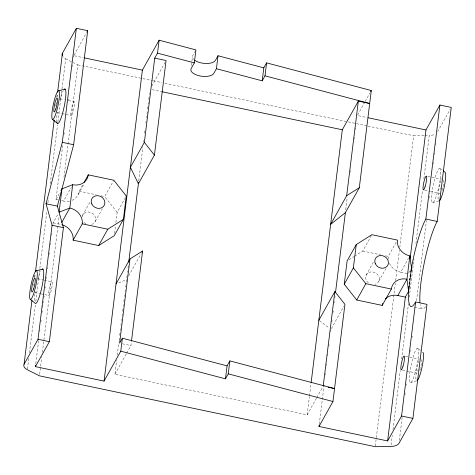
<?xml version="1.0" encoding="UTF-8"?>
<svg xmlns="http://www.w3.org/2000/svg" width="475" height="475" viewBox="0 0 475 475"><rect width="100%" height="100%" fill="white"/><g stroke="black" fill="none" stroke-linecap="round" stroke-linejoin="round"><path stroke-width="0.36" stroke-dasharray="2.38 1.78" d="M33.63 285.463L33.808 283.991M34.627 277.376L34.901 275.173M55.741 106.079L56.198 102.404M56.828 97.256L57.101 95.053M34.782 277.477L35.144 274.532M56.169 103.972L56.353 102.499M56.982 97.357L57.255 95.148M27.431 369.01L28.791 357.978M29.426 352.836L35.411 304.315M35.773 301.37L46.918 210.942M47.916 202.855L48.462 198.443M50.273 183.742L57.522 124.925M57.885 121.986L61.875 89.638M61.964 88.902L65.681 58.763A11.75 5.385 7 0 1 62.872 56.537M35.791 363.684L38.683 340.201M39.769 331.396L39.953 329.929M40.945 321.854L41.129 320.387M42.121 312.318L42.305 310.852M42.756 307.183L42.934 305.71M43.296 302.777L43.48 301.31M43.932 297.641L44.116 296.174M45.107 288.099L45.291 286.633M46.283 278.564L46.467 277.091M47.458 269.022L47.642 267.556M49.269 254.345L49.447 252.878M50.445 244.803L50.629 243.337M51.621 235.268L51.805 233.801M52.98 224.259L53.158 222.793L58.389 213.435M58.087 199.898L56.032 199.464L62.73 145.166M64.083 134.158L64.267 132.691M68.246 100.403L68.43 98.931M72.408 66.642L72.592 65.176M73.583 57.107L73.767 55.64M39.651 374.365L41.824 356.725M42.37 352.313L59.227 215.567M63.941 177.341L77.805 64.855L73.34 62.611M114.54 233.504L115.526 225.482M115.888 222.567L117.147 212.367L125.222 197.915M316.427 398.287L307.171 414.859L114.903 374.282L116.618 360.347M117.254 355.217L118.792 342.748M119.154 339.815L119.332 338.348M119.694 335.415L119.967 333.218M120.329 330.285L120.508 328.819M120.959 325.149L121.143 323.689M121.499 320.756L121.683 319.289M122.134 315.62L122.318 314.153M122.675 311.22L122.948 309.023M123.31 306.09L123.488 304.623M123.85 301.69L124.123 299.488M124.486 296.554L124.664 295.088M125.115 291.424L125.299 289.958M125.661 287.025L125.839 285.558M126.291 281.889L126.564 279.692L117.349 283.391M126.837 277.495L127.104 275.298M127.466 272.371L127.644 270.904M128.007 267.977L128.28 265.78M138.748 180.868L142.904 147.143M143.539 142.007L143.717 140.541M144.62 133.208L144.893 131.011M145.89 122.942L146.068 121.475M146.52 117.812L146.704 116.345M147.06 113.412L147.244 111.946M147.606 109.013L147.873 106.81M148.236 103.877L148.42 102.41M148.782 99.477L149.049 97.28M149.411 94.347L149.595 92.88M126.659 353.246L130.934 345.598L131.474 341.198M191.372 65.586L192.434 56.953M307.171 414.859L309.427 396.524M309.516 395.794L311.054 383.325M319.277 424.258L324.087 385.237M325.357 374.929L325.541 373.457M326.539 365.358L326.717 363.886M327.72 355.793L327.898 354.32M328.896 346.222L329.08 344.749M330.713 331.497L330.897 330.024M331.888 321.949L332.072 320.483M333.064 312.413L333.248 310.947M334.24 302.884L334.418 301.417M334.875 297.748L335.053 296.281M345.723 209.724L347.267 197.208M350.354 172.176L350.532 170.703M354.439 139.044L354.617 137.572M355.615 129.473L355.799 128.001M375.315 445.966L395.348 283.486M395.711 280.547L399.428 250.402M399.79 247.463L413.565 135.713L424.24 135.559M391.067 444.998L392.249 435.438M392.973 429.56L400.223 370.743M401.672 358.981L408.47 303.84M409.284 297.225L413.725 261.202M413.814 260.466L413.998 258.994M415.904 243.556L422.429 190.623M423.878 178.861L429.222 135.488A11.75 5.385 7 0 0 434.399 134.538M399.338 440.402L402.147 417.614M404.955 394.82L405.133 393.353M406.131 385.267L406.315 383.794M410.299 351.447L410.483 349.974M412.027 337.476L412.205 336.009M416.557 300.717L426.437 220.584M429.246 197.796L429.424 196.323M433.414 163.976L433.592 162.503M434.589 154.417L434.773 152.95M435.771 144.863L435.949 143.391M74.124 54.999L86.634 32.615M56.032 199.464L59.868 192.607M61.501 200.622L63.549 201.056L71.274 187.227M72.099 200.343A14.541 12.706 29.2 0 0 79.171 191.188L82.68 184.906M78.28 194.406L84.247 183.724M151.828 86.028L165.009 62.445M82.531 215.371L90.262 201.548M117.147 212.367L104.69 196.573L113.822 180.239M95.285 221.368L102.309 208.798M195.581 50.546L192.767 55.575A11.75 5.385 7 0 0 193.634 59.345M128.701 275.868L141.17 253.555M114.903 374.282L126.302 353.881M364.848 102.054L357.343 115.484L366.736 117.468M365.204 101.418L369.853 93.1M354.623 256.168L362.746 251.037L371.521 235.327M437.665 131.723L450.175 109.339M331.342 328.647L343.853 306.262M366.112 275.221L374.187 260.769M388.247 259.16A14.541 12.706 29.2 0 1 388.265 256.423L397.397 240.083M378.86 281.218L385.884 268.648M316.783 397.646L322.84 386.81M389.358 263.233A14.541 12.706 29.2 0 0 400.722 272.211L408.447 258.388M408.595 273.155L410.4 269.931M349 259.718L354 256.559M432.452 202.599L438.752 200.931A14.689 2.399 -78.1 0 1 441.518 178.487M410.269 382.583L416.563 380.908A14.689 2.399 -78.1 0 1 419.33 358.465M424.953 135.547L429.222 135.488M74.486 55.789L83.155 57.618M77.805 64.855L152.499 80.619M153.223 80.774L161.928 82.608M164.825 83.22L347.569 121.79M348.3 121.944L367.151 125.923M367.876 126.077L413.565 135.713M152.22 89.674L160.93 91.509M59.981 98.794L64.238 99.691M68.489 100.587L74.159 101.787A7.048 1.152 -78.1 0 1 72.835 112.557A7.048 1.152 -78.1 0 1 70.989 111.661A7.048 1.152 -78.1 0 1 74.159 101.787M427.779 176.415L431.324 177.163M432.036 177.317L441.251 179.259M56.982 112.563L61.233 113.46M61.946 113.608L71.161 115.556M424.781 190.184L429.744 191.229M430.451 191.377L440.378 193.473M79.171 191.188L96.182 194.78M101.145 195.825L104.69 196.573M362.746 251.037L380.469 254.778M385.433 255.823L388.265 256.423M400.722 272.211L406.867 273.511M53.158 222.793L60.675 224.378A14.541 12.706 29.2 0 1 61.887 224.681M414.521 307.242L422.317 308.887M37.792 278.772L43.468 279.971M44.175 280.119L51.971 281.764A7.048 1.152 -78.1 0 1 50.647 292.541A7.048 1.152 -78.1 0 1 48.8 291.644A7.048 1.152 -78.1 0 1 51.971 281.764M405.591 356.398L409.135 357.147M409.848 357.295L419.063 359.237M34.794 292.541L40.464 293.734M41.177 293.882L44.009 294.482M44.721 294.631L48.973 295.533M402.592 370.162L418.19 373.451M122.425 343.799L130.934 345.598M65.681 58.763L72.699 62.29M319.408 320.696L329.246 327.999M439.957 168.186A17.628 2.874 -78.1 0 1 436.638 195.118A17.628 2.874 -78.1 0 1 432.024 192.88A17.628 2.874 -78.1 0 1 439.957 168.186L442.201 169.997M417.768 348.163A17.628 2.874 -78.1 0 1 414.449 375.096A17.628 2.874 -78.1 0 1 409.836 372.857A17.628 2.874 -78.1 0 1 417.768 348.163L420.571 350.425M69.397 201.151A14.541 12.706 29.2 0 1 63.549 201.056M34.55 300.509A17.628 2.874 -78.1 0 1 34.948 293.734M35.037 293.057A17.628 2.874 -78.1 0 1 35.233 291.644M37.911 279.158A17.628 2.874 -78.1 0 1 41.046 270.702M56.881 122.004A17.628 2.874 -78.1 0 1 57.321 112.379M59.903 99.869A17.628 2.874 -78.1 0 1 63.234 90.725M420.862 359.789A7.048 1.152 -78.1 0 1 420.476 368.279M420.327 368.849A7.048 1.152 -78.1 0 1 419.864 370.458M417.875 371.07A7.048 1.152 -78.1 0 1 418.018 369.562M443.603 180.078A7.048 1.152 -78.1 0 1 442.047 190.481M440.277 189.032A7.048 1.152 -78.1 0 1 440.462 187.874M368.422 282.886A7.048 6.163 29.2 0 1 367.763 273.119A7.048 6.163 29.2 0 1 378.195 275.322A7.048 6.163 29.2 0 1 375.226 284.323M82.104 216.933A7.048 6.163 29.2 0 1 92.975 213.703A7.048 6.163 29.2 0 1 91.651 224.473M85.862 223.725A7.048 6.163 29.2 0 1 83.552 221.754M425.558 306.624A47.001 7.665 -78.1 0 1 420.221 304.641"/><path stroke-width="0.71" d="M408.957 286.342A47.001 7.665 -78.1 0 0 408.803 288.177L408.583 291.65A47.001 7.665 -78.1 0 0 415.625 301.981L426.972 304.374L412.912 418.404L398.97 443.347A11.75 5.385 7 0 1 390.889 446.47L375.226 446.696L39.467 375.838L27.342 369.746A11.75 5.385 7 0 1 24.083 364.224L31.968 300.265M35.506 271.593L54.174 120.145M57.618 92.209L62.421 53.242L76.362 28.304L87.703 30.697L73.649 144.721L57.386 206.138L63.424 227.65L49.37 341.679L35.429 366.623L104.055 381.104L120.781 351.173L122.378 338.218L227.068 365.887L229.852 360.899L334.543 388.568L328.16 387.22M24.083 364.224L38.024 339.287L52.084 225.257L46.039 203.745L62.302 142.328L76.362 28.304M35.429 366.623L35.607 365.15M72.681 184.716L61.958 188.866L59.084 212.188L69.807 208.038L72.681 184.716A14.541 12.706 29.2 0 0 88.297 174.848L113.822 180.239L126.273 196.027L123.399 219.349L114.267 235.689L98.652 245.551L73.132 240.166A14.541 12.706 29.2 0 0 62.492 224.871M104.055 381.104L142.393 70.122L159.119 40.191L195.932 49.922L194.334 62.878L191.17 68.537A11.75 5.385 7 0 0 199.726 75.917A11.75 5.385 7 0 0 213.857 73.322L216.428 68.721L218.025 55.759L263.803 67.86L266.594 62.872L371.284 90.541L359.302 187.726L345.361 212.669L335.504 292.612M128.731 262.123L138.563 182.335M131.569 340.462L142.595 251.008L129.972 258.982L119.593 343.205L122.378 338.218M154.731 58.134L166.078 60.533L154.417 155.123L138.385 183.801L130.411 167.301L144.352 142.363L154.731 58.134L157.522 53.147L159.119 40.191M120.781 351.173L225.471 378.842L227.068 365.887M216.428 68.721L262.206 80.821L263.803 67.86M225.471 378.842L228.255 373.855L229.852 360.899M262.206 80.821L264.997 75.828L266.594 62.872M311.143 382.595L342.309 129.788L358.34 101.11L369.687 103.502L264.997 75.828M323.196 386.175L334.857 291.585L344.927 304.344L332.945 401.523L319.004 426.467L387.63 440.948L401.571 416.011L415.625 301.981M345.361 212.669L330.647 224.378L346.679 195.7L358.34 101.11M319.004 426.467L319.188 424.994M409.854 255.877L406.974 279.199A14.541 12.706 29.2 0 0 391.358 289.061L382.227 305.401L356.707 300.016L344.25 284.222L347.124 260.9L356.256 244.566L371.872 234.697L397.397 240.083A14.541 12.706 29.2 0 0 409.854 255.877L411.481 267.995L408.601 291.317L405.359 297.124L387.63 440.948M344.25 284.222L353.382 267.888L356.256 244.566M410.139 258.388L425.968 129.966L439.909 105.028L451.25 107.421L437.19 221.445A47.001 7.665 -78.1 0 0 424.656 260.965A47.001 7.665 -78.1 0 0 419.971 302.539M410.798 271.997L411.552 267.573A47.001 7.665 -78.1 0 1 425.849 219.052L439.909 105.028M86.99 31.973L87.703 30.697M60.913 190.736L61.958 188.866M84.087 182.388L88.297 174.848M61.726 222.49L69.807 208.038A14.541 12.706 29.2 0 1 82.258 223.832L107.783 229.217L123.399 219.349M73.132 240.166L82.258 223.832M98.652 245.551L107.783 229.217M218.025 55.759L215.454 60.367A11.75 5.385 7 0 1 206.251 63.502A11.75 5.385 7 0 1 194.536 60.141M116.037 283.919L129.972 258.982M141.882 252.284L142.595 251.008M370.565 91.823L371.284 90.541M318.826 320.269L334.857 291.585M356.707 300.016L365.839 283.676L353.382 267.888M385.35 298.894A14.541 12.706 29.2 0 1 397.848 295.533L406.974 279.199L408.601 291.317M346.679 195.7L359.302 187.726M58.769 90.737A14.689 2.399 -78.1 0 1 56.002 113.181A14.689 2.399 -78.1 0 1 52.161 111.316A14.689 2.399 -78.1 0 1 58.769 90.737L65.069 89.068M36.587 270.72A14.689 2.399 -78.1 0 1 33.82 293.164A14.689 2.399 -78.1 0 1 29.972 291.294A14.689 2.399 -78.1 0 1 36.587 270.72L42.881 269.046M84.603 57.926L142.393 70.122M368.178 117.77L425.968 129.966M161.654 91.663L342.309 129.788M62.302 142.328L73.649 144.721M425.849 219.052L437.19 221.445M46.039 203.745L57.386 206.138M365.839 283.676L391.358 289.061M397.848 295.533L405.359 297.124M52.084 225.257L63.424 227.65M38.024 339.287L49.37 341.679M401.571 416.011L412.912 418.404M157.522 53.147L194.334 62.878M228.255 373.855L332.945 401.523M443.317 170.899L445.004 172.253A14.689 2.399 -78.1 0 1 444.487 185.79A14.689 2.399 -78.1 0 1 439.434 200.723M52.517 119.421L57.564 123.482M30.335 299.398L35.382 303.46A17.628 2.874 -78.1 0 0 42.257 285.291A17.628 2.874 -78.1 0 0 42.061 269.301M144.352 142.363L154.417 155.123M382.227 305.401A14.541 12.706 29.2 0 1 382.648 303.43M409.207 283.795A47.001 7.665 -78.1 0 1 409.349 282.483M409.67 279.793A47.001 7.665 -78.1 0 1 409.854 278.415M410.139 276.313A47.001 7.665 -78.1 0 1 410.347 274.888M64.25 89.318A17.628 2.874 -78.1 0 1 63.983 107.57A17.628 2.874 -78.1 0 1 57.006 122.562M422.815 352.23A14.689 2.399 -78.1 0 1 422.299 365.768A14.689 2.399 -78.1 0 1 417.246 380.701M62.308 55.575A11.75 5.385 7 0 1 62.421 53.242M55.818 108.971A7.048 1.152 -78.1 0 0 57.148 98.194A7.048 1.152 -78.1 0 0 53.972 108.074A7.048 1.152 -78.1 0 0 55.818 108.971M402.848 366.866A7.048 1.152 -78.1 0 0 404.178 356.096A7.048 1.152 -78.1 0 0 401.001 365.97A7.048 1.152 -78.1 0 0 402.848 366.866M425.036 186.889A7.048 1.152 -78.1 0 0 426.36 176.118A7.048 1.152 -78.1 0 0 423.189 185.992A7.048 1.152 -78.1 0 0 425.036 186.889M33.63 288.948A7.048 1.152 -78.1 0 0 34.96 278.172A7.048 1.152 -78.1 0 0 31.783 288.052A7.048 1.152 -78.1 0 0 33.63 288.948M375.339 263.75A7.048 6.163 29.2 0 0 387.125 266.238A7.048 6.163 29.2 0 0 382.381 255.663A7.048 6.163 29.2 0 0 375.339 263.75M91.764 203.9A7.048 6.163 29.2 0 0 103.55 206.388A7.048 6.163 29.2 0 0 98.806 195.813A7.048 6.163 29.2 0 0 91.764 203.9"/></g></svg>
